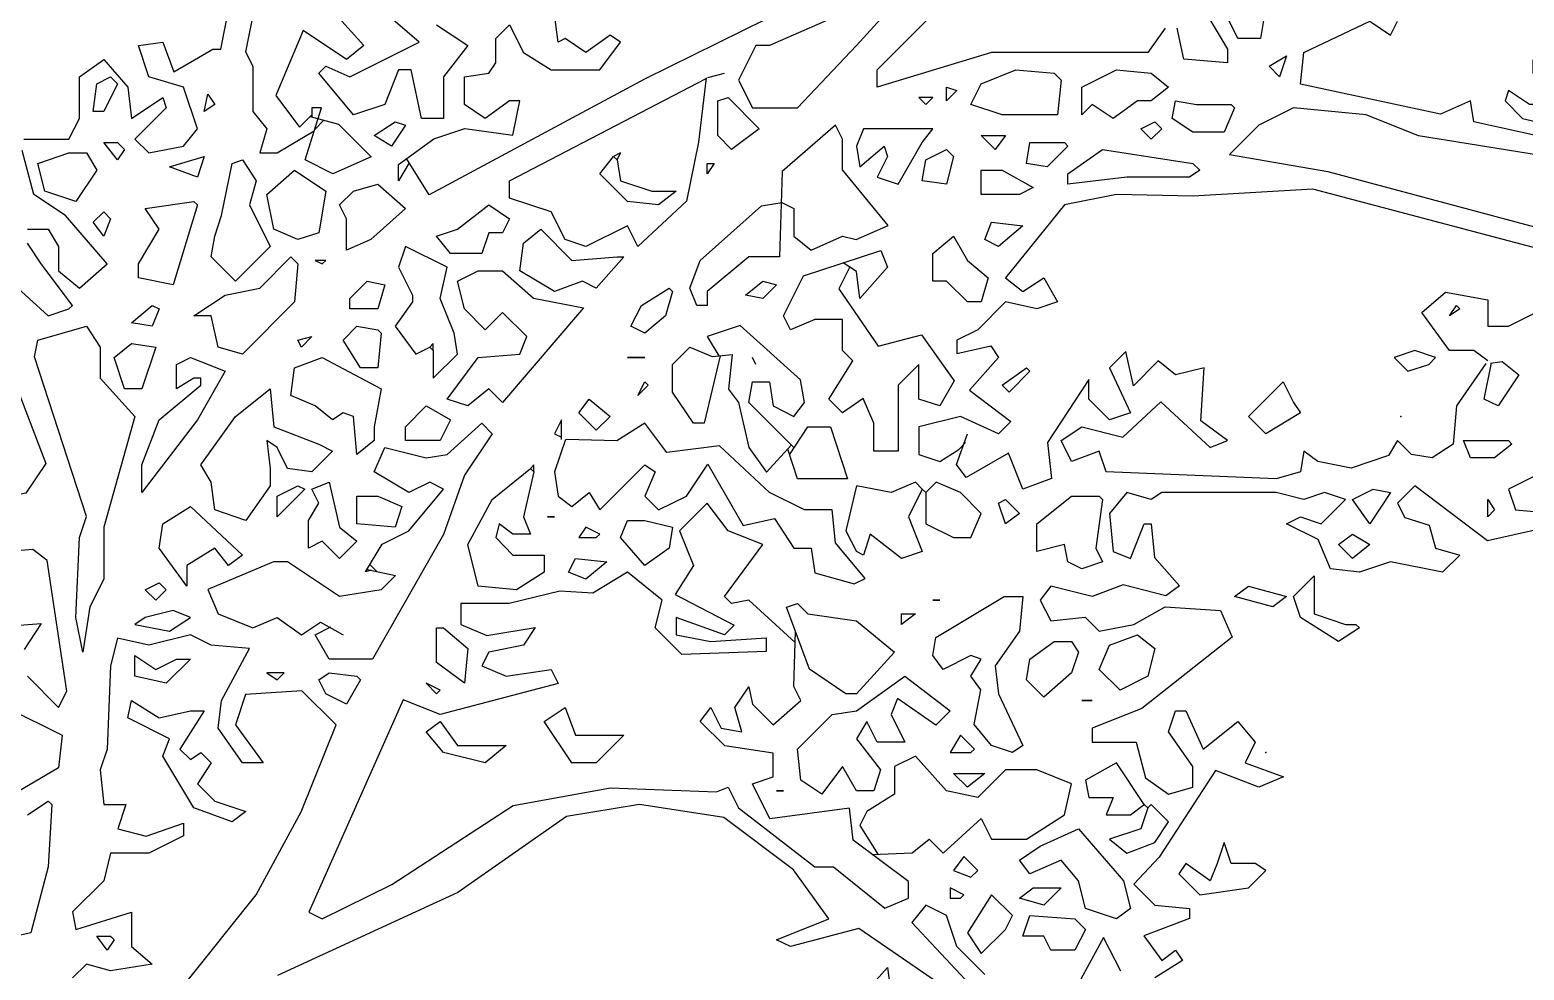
# Model space of a CAD drawing. Header units: metres. Extents: x -3.8 to 7.9, y -0.6 to 14.
# Drawn here: x 4.647 to 6.391, y 8.458 to 9.556 of the extents above; entities that cross this region are included whole.
import ezdxf

# ---------------------------------------------------------------- set-up
doc = ezdxf.new("R2010")
doc.units = ezdxf.units.M
doc.layers.add('ceco.net 88 green shadow', color=102, linetype='Continuous')
doc.layers.add('ceco.net 88 pair trees', color=7, linetype='Continuous')

msp = doc.modelspace()

# ---------------------------------------------------------------- linework, layer by layer
at = {"layer": 'ceco.net 88 green shadow', "linetype": 'Continuous'}
for p, q in [((5.6119, 9.5825), (5.5106, 9.538)), ((5.6564, 9.5866), (5.6119, 9.538)), ((5.4944, 9.538), (5.4742, 9.4975)), ((5.5106, 9.538), (5.4944, 9.538)), ((5.543, 9.4651), (5.6119, 9.538)), ((6.0938, 9.5137), (6.1141, 9.5258)), ((6.1141, 9.5258), (6.106, 9.5015)), ((5.7577, 9.4934), (5.7982, 9.5096)), ((5.7982, 9.5096), (5.8427, 9.5056)), ((5.8751, 9.4894), (5.9156, 9.5096)), ((5.9156, 9.5096), (5.9561, 9.5056)), ((6.106, 9.5015), (6.0938, 9.5137)), ((4.7209, 9.461), (4.7249, 9.4934)), ((4.7249, 9.4934), (4.7411, 9.5015)), ((4.7492, 9.4934), (4.733, 9.461)), ((4.7411, 9.5015), (4.7492, 9.4934)), ((5.4742, 9.4975), (5.4904, 9.4651)), ((5.7455, 9.4691), (5.7577, 9.4934)), ((5.8427, 9.5056), (5.8508, 9.4975)), ((5.8508, 9.4975), (5.8468, 9.457)), ((5.9561, 9.5056), (5.9764, 9.4894)), ((4.8505, 9.461), (4.8545, 9.4813)), ((4.8545, 9.4813), (4.8626, 9.4691)), ((5.4499, 9.4732), (5.462, 9.4772)), ((5.462, 9.4772), (5.4985, 9.4408)), ((5.701, 9.4772), (5.6848, 9.4772)), ((5.6848, 9.4772), (5.6929, 9.4691)), ((5.6929, 9.4691), (5.701, 9.4772)), ((5.7172, 9.4732), (5.7172, 9.4894)), ((5.7172, 9.4894), (5.7293, 9.4853)), ((5.7293, 9.4853), (5.7172, 9.4732)), ((5.8751, 9.457), (5.8751, 9.4894)), ((5.9764, 9.4894), (5.9561, 9.4732)), ((4.733, 9.461), (4.7209, 9.461)), ((4.8626, 9.4691), (4.8505, 9.461)), ((5.4499, 9.4327), (5.4499, 9.4732)), ((5.4904, 9.4651), (5.543, 9.4651)), ((5.782, 9.457), (5.7455, 9.4691)), ((5.8468, 9.457), (5.782, 9.457)), ((5.8873, 9.4691), (5.8751, 9.457)), ((5.9116, 9.4529), (5.8873, 9.4691)), ((5.9399, 9.4732), (5.9116, 9.4529)), ((5.9561, 9.4732), (5.9399, 9.4732)), ((5.9804, 9.4529), (5.9845, 9.4732)), ((5.9845, 9.4732), (6.0088, 9.4691)), ((6.0088, 9.4691), (6.0412, 9.4691)), ((6.0412, 9.4691), (6.0493, 9.4691)), ((6.0533, 9.4651), (6.0412, 9.4367)), ((6.0493, 9.4691), (6.0533, 9.4651)), ((5.0489, 9.4327), (5.0732, 9.4489)), ((5.0854, 9.4448), (5.0692, 9.4205)), ((5.0732, 9.4489), (5.0854, 9.4448)), ((5.4985, 9.4408), (5.4661, 9.4165)), ((5.62, 9.4408), (5.6119, 9.4205)), ((5.701, 9.4408), (5.62, 9.4408)), ((5.6888, 9.4246), (5.701, 9.4408)), ((5.944, 9.4408), (5.9602, 9.4489)), ((5.9561, 9.4286), (5.944, 9.4408)), ((5.9683, 9.4408), (5.9561, 9.4286)), ((5.9602, 9.4489), (5.9683, 9.4408)), ((6.0047, 9.4367), (5.9804, 9.4529)), ((4.7492, 9.4043), (4.733, 9.4246)), ((4.733, 9.4246), (4.7492, 9.4246)), ((4.7492, 9.4246), (4.7573, 9.4165)), ((5.0692, 9.4205), (5.0489, 9.4327)), ((5.4661, 9.4165), (5.4499, 9.4327)), ((5.6605, 9.376), (5.6888, 9.4246)), ((5.7739, 9.4165), (5.7577, 9.4327)), ((5.7577, 9.4327), (5.786, 9.4327)), ((5.786, 9.4327), (5.7739, 9.4165)), ((5.8103, 9.4003), (5.8144, 9.4246)), ((5.8144, 9.4246), (5.8549, 9.4246)), ((5.8549, 9.4246), (5.8589, 9.4205)), ((6.0412, 9.4367), (6.0047, 9.4367)), ((4.6561, 9.4003), (4.6925, 9.4124)), ((4.6925, 9.4124), (4.7128, 9.4124)), ((4.7128, 9.4124), (4.7249, 9.3922)), ((4.7573, 9.4165), (4.7492, 9.4043)), ((4.81, 9.3962), (4.8505, 9.4084)), ((4.8505, 9.4084), (4.8424, 9.3841)), ((4.8829, 9.4003), (4.895, 9.4043)), ((4.895, 9.4043), (4.9112, 9.38)), ((5.3122, 9.3881), (5.3284, 9.4084)), ((5.3365, 9.4124), (5.3284, 9.4084)), ((5.3324, 9.4043), (5.3284, 9.4084)), ((5.3324, 9.4043), (5.3365, 9.4124)), ((5.3324, 9.4043), (5.3365, 9.38)), ((5.6119, 9.4205), (5.6159, 9.3962)), ((5.6159, 9.3962), (5.6443, 9.4205)), ((5.6483, 9.4084), (5.6362, 9.3841)), ((5.6443, 9.4205), (5.6483, 9.4084)), ((5.6888, 9.38), (5.6929, 9.4043)), ((5.6929, 9.4043), (5.7172, 9.4165)), ((5.7172, 9.4165), (5.7253, 9.4084)), ((5.7253, 9.4084), (5.7172, 9.376)), ((5.8589, 9.4205), (5.8346, 9.3962)), ((5.8589, 9.3881), (5.8994, 9.4165)), ((5.8994, 9.4165), (6.0047, 9.4003)), ((4.6642, 9.3679), (4.6561, 9.4003)), ((4.7249, 9.3922), (4.7006, 9.3557)), ((4.8424, 9.3841), (4.81, 9.3962)), ((4.8707, 9.3395), (4.8829, 9.4003)), ((4.9234, 9.3638), (4.9558, 9.3922)), ((4.9558, 9.3922), (4.9922, 9.3679)), ((5.3446, 9.3557), (5.3122, 9.3881)), ((5.4458, 9.4003), (5.4377, 9.3881)), ((5.4377, 9.3881), (5.4377, 9.4003)), ((5.4377, 9.4003), (5.4458, 9.4003)), ((5.7577, 9.3638), (5.7577, 9.3922)), ((5.7577, 9.3922), (5.782, 9.3922)), ((5.782, 9.3922), (5.8184, 9.3719)), ((5.8346, 9.3962), (5.8103, 9.4003)), ((5.8589, 9.376), (5.8589, 9.3881)), ((6.0128, 9.3922), (6.0007, 9.3841)), ((6.0047, 9.4003), (6.0128, 9.3922)), ((4.9112, 9.38), (4.9031, 9.3517)), ((5.0246, 9.3679), (5.053, 9.376)), ((5.053, 9.376), (5.0854, 9.3476)), ((5.3365, 9.38), (5.3729, 9.3679)), ((5.6362, 9.3841), (5.6605, 9.376)), ((5.7172, 9.376), (5.6888, 9.38)), ((5.8184, 9.3719), (5.8022, 9.3638)), ((5.9278, 9.3841), (5.8589, 9.376)), ((6.0007, 9.3841), (5.9278, 9.3841)), ((4.7006, 9.3557), (4.6642, 9.3679)), ((4.7816, 9.3476), (4.8383, 9.3557)), ((4.8424, 9.3517), (4.814, 9.2585)), ((4.8383, 9.3557), (4.8424, 9.3517)), ((4.9031, 9.3517), (4.9274, 9.3031)), ((4.9315, 9.3233), (4.9234, 9.3638)), ((4.9922, 9.3679), (4.9841, 9.3193)), ((5.0084, 9.3517), (5.0246, 9.3679)), ((5.0165, 9.3355), (5.0084, 9.3517)), ((5.1461, 9.3233), (5.1826, 9.3517)), ((5.1826, 9.3517), (5.2069, 9.3355)), ((5.381, 9.3517), (5.3446, 9.3557)), ((5.3729, 9.3679), (5.4013, 9.3679)), ((5.4013, 9.3679), (5.381, 9.3517)), ((5.8022, 9.3638), (5.7577, 9.3638)), ((4.7209, 9.3314), (4.733, 9.3436)), ((4.733, 9.3436), (4.7411, 9.3355)), ((4.7411, 9.3355), (4.733, 9.3152)), ((4.7978, 9.3233), (4.7816, 9.3476)), ((4.8626, 9.3152), (4.8707, 9.3395)), ((5.0165, 9.3193), (5.0165, 9.3355)), ((5.0854, 9.3476), (5.0449, 9.3112)), ((5.2069, 9.3355), (5.1988, 9.3193)), ((4.733, 9.3152), (4.7209, 9.3314)), ((4.7735, 9.2828), (4.7978, 9.3233)), ((4.9598, 9.3112), (4.9315, 9.3233)), ((4.9841, 9.3193), (4.9598, 9.3112)), ((5.0165, 9.299), (5.0165, 9.3193)), ((5.1218, 9.3152), (5.1461, 9.3233)), ((5.1826, 9.3193), (5.1745, 9.295)), ((5.1988, 9.3193), (5.1826, 9.3193)), ((5.2231, 9.3071), (5.2433, 9.3233)), ((5.2433, 9.3233), (5.2798, 9.2869)), ((5.7617, 9.3112), (5.7698, 9.3314)), ((5.7698, 9.3314), (5.8063, 9.3274)), ((5.8063, 9.3274), (5.7779, 9.3031)), ((4.6601, 9.2828), (4.6439, 9.3071)), ((4.8586, 9.2909), (4.8626, 9.3152)), ((4.9274, 9.3031), (4.8869, 9.2626)), ((5.0449, 9.3112), (5.0165, 9.299)), ((5.0854, 9.3031), (5.0773, 9.2788)), ((5.134, 9.2788), (5.0854, 9.3031)), ((5.138, 9.295), (5.1218, 9.3152)), ((5.219, 9.2747), (5.2231, 9.3071)), ((5.701, 9.295), (5.7253, 9.3152)), ((5.7253, 9.3152), (5.7415, 9.2869)), ((5.7779, 9.3031), (5.7617, 9.3112)), ((4.6966, 9.2342), (4.6601, 9.2828)), ((4.7735, 9.2666), (4.7735, 9.2828)), ((4.8869, 9.2626), (4.8586, 9.2909)), ((4.9153, 9.2545), (4.9517, 9.2909)), ((4.9517, 9.2909), (4.9598, 9.2828)), ((4.9598, 9.2828), (4.9558, 9.2383)), ((4.9922, 9.2869), (4.9801, 9.2869)), ((4.9801, 9.2869), (4.9882, 9.2828)), ((4.9882, 9.2828), (4.9922, 9.2869)), ((5.1745, 9.295), (5.138, 9.295)), ((5.2798, 9.2869), (5.3324, 9.2909)), ((5.3405, 9.2909), (5.3081, 9.2545)), ((5.3324, 9.2909), (5.3405, 9.2909)), ((5.701, 9.2626), (5.701, 9.295)), ((5.7415, 9.2869), (5.7658, 9.2666)), ((4.814, 9.2585), (4.7735, 9.2666)), ((5.0773, 9.2788), (5.0935, 9.2464)), ((5.1259, 9.2423), (5.134, 9.2788)), ((5.2595, 9.2504), (5.219, 9.2747)), ((5.7658, 9.2666), (5.7577, 9.2383)), ((4.6237, 9.2626), (4.6682, 9.2221)), ((4.8748, 9.2464), (4.9153, 9.2545)), ((5.0206, 9.2423), (5.0408, 9.2626)), ((5.0408, 9.2626), (5.0611, 9.2585)), ((5.0611, 9.2585), (5.053, 9.2302)), ((5.2919, 9.2626), (5.2595, 9.2504)), ((5.3081, 9.2545), (5.2919, 9.2626)), ((5.3608, 9.2342), (5.3932, 9.2545)), ((5.3972, 9.2504), (5.3891, 9.2221)), ((5.3932, 9.2545), (5.3972, 9.2504)), ((5.4823, 9.2464), (5.5025, 9.2626)), ((5.5025, 9.2626), (5.5187, 9.2585)), ((5.5187, 9.2585), (5.5025, 9.2423)), ((5.7172, 9.2626), (5.701, 9.2626)), ((5.7415, 9.2383), (5.7172, 9.2626)), ((4.6682, 9.2221), (4.6925, 9.2302)), ((4.6925, 9.2302), (4.6966, 9.2342)), ((4.7654, 9.214), (4.7897, 9.2342)), ((4.7897, 9.2342), (4.7978, 9.2302)), ((4.7978, 9.2302), (4.7897, 9.2099)), ((4.8383, 9.2221), (4.8748, 9.2464)), ((4.9558, 9.2383), (4.895, 9.1775)), ((5.0206, 9.2302), (5.0206, 9.2423)), ((5.053, 9.2302), (5.0206, 9.2302)), ((5.0935, 9.2383), (5.0732, 9.2099)), ((5.0935, 9.2464), (5.0935, 9.2383)), ((5.1421, 9.2018), (5.1259, 9.2423)), ((5.3486, 9.2099), (5.3608, 9.2342)), ((5.5025, 9.2423), (5.4823, 9.2464)), ((5.7577, 9.2383), (5.7415, 9.2383)), ((6.3044, 9.2221), (6.3125, 9.2342)), ((6.3166, 9.2302), (6.3044, 9.2221)), ((6.3125, 9.2342), (6.3166, 9.2302)), ((4.7897, 9.2099), (4.7654, 9.214)), ((4.8586, 9.2221), (4.8383, 9.2221)), ((4.8667, 9.1856), (4.8586, 9.2221)), ((5.3891, 9.2221), (5.3648, 9.2018)), ((4.9598, 9.1937), (4.976, 9.1978)), ((4.976, 9.1978), (4.9639, 9.1856)), ((5.0125, 9.1937), (5.0287, 9.2099)), ((5.0287, 9.2099), (5.053, 9.2059)), ((5.053, 9.2059), (5.057, 9.2018)), ((5.057, 9.2018), (5.053, 9.1613)), ((5.0732, 9.2099), (5.0975, 9.1775)), ((5.1461, 9.1775), (5.1421, 9.2018)), ((5.3648, 9.2018), (5.3486, 9.2099)), ((4.7452, 9.1735), (4.7654, 9.1897)), ((4.7654, 9.1897), (4.7938, 9.1856)), ((4.7938, 9.1856), (4.7776, 9.137)), ((4.895, 9.1775), (4.8667, 9.1856)), ((4.9639, 9.1856), (4.9598, 9.1937)), ((5.0327, 9.1613), (5.0125, 9.1937)), ((5.0975, 9.1775), (5.1137, 9.1856)), ((5.1178, 9.1897), (5.1137, 9.1856)), ((5.1178, 9.1816), (5.1137, 9.1856)), ((5.1178, 9.1816), (5.1178, 9.1897)), ((5.1178, 9.1816), (5.1178, 9.1492)), ((5.1178, 9.1492), (5.1461, 9.1775)), ((6.2639, 9.1816), (6.2396, 9.1735)), ((6.2882, 9.1735), (6.2639, 9.1816)), ((4.7573, 9.137), (4.7452, 9.1735)), ((4.8181, 9.1654), (4.8343, 9.1735)), ((4.8181, 9.137), (4.8181, 9.1654)), ((4.8343, 9.1735), (4.8748, 9.1573)), ((4.9517, 9.1289), (4.9558, 9.1613)), ((4.9558, 9.1613), (4.9882, 9.1735)), ((4.9882, 9.1735), (5.057, 9.137)), ((5.053, 9.1613), (5.0327, 9.1613)), ((5.3648, 9.1735), (5.3446, 9.1735)), ((5.3446, 9.1735), (5.3648, 9.1735)), ((5.4944, 9.1654), (5.4904, 9.1735)), ((5.782, 9.1411), (5.8103, 9.1613)), ((5.8103, 9.1613), (5.8144, 9.1573)), ((6.2396, 9.1735), (6.2558, 9.1573)), ((6.2558, 9.1573), (6.2801, 9.1654)), ((6.2801, 9.1654), (6.2882, 9.1735)), ((4.8383, 9.1492), (4.8181, 9.137)), ((4.8464, 9.1492), (4.8383, 9.1492)), ((4.8748, 9.1573), (4.8424, 9.1006)), ((4.8464, 9.1411), (4.8464, 9.1492)), ((5.3567, 9.1289), (5.3648, 9.1451)), ((5.3648, 9.1451), (5.3689, 9.1411)), ((5.8144, 9.1573), (5.7901, 9.133)), ((6.0695, 9.1046), (6.11, 9.1451)), ((6.11, 9.1451), (6.1222, 9.1208)), ((4.7776, 9.137), (4.7573, 9.137)), ((4.7978, 9.1006), (4.8464, 9.1411)), ((4.8869, 9.1046), (4.9274, 9.137)), ((4.9274, 9.137), (4.9315, 9.0925)), ((4.9801, 9.1168), (4.9517, 9.1289)), ((5.057, 9.137), (5.0489, 9.0925)), ((5.2879, 9.1087), (5.3, 9.1249)), ((5.3, 9.1249), (5.3243, 9.1046)), ((5.3689, 9.1411), (5.3567, 9.1289)), ((5.7901, 9.133), (5.782, 9.1411)), ((5.0003, 9.1006), (4.9801, 9.1168)), ((5.0125, 9.1087), (5.0003, 9.1006)), ((5.0246, 9.1046), (5.0125, 9.1087)), ((5.0854, 9.0925), (5.1097, 9.1168)), ((5.1097, 9.1168), (5.138, 9.1006)), ((5.3081, 9.0884), (5.2879, 9.1087)), ((6.1303, 9.1087), (6.0898, 9.0844)), ((6.1222, 9.1208), (6.1303, 9.1087)), ((4.8424, 9.1006), (4.7776, 9.0155)), ((4.7776, 9.0479), (4.7978, 9.1006)), ((4.8464, 9.0479), (4.8869, 9.1046)), ((4.9315, 9.0925), (4.9841, 9.0722)), ((5.0287, 9.0601), (5.0246, 9.1046)), ((5.0489, 9.0925), (5.0489, 9.0763)), ((5.0854, 9.0763), (5.0854, 9.0925)), ((5.138, 9.1006), (5.1259, 9.0763)), ((5.3243, 9.1046), (5.3081, 9.0884)), ((6.0898, 9.0844), (6.0695, 9.1046)), ((4.9355, 9.0682), (4.9234, 9.0763)), ((4.9234, 9.0763), (4.9274, 9.0439)), ((4.9841, 9.0722), (5.0003, 9.0641)), ((5.0489, 9.0763), (5.0287, 9.0601)), ((5.1259, 9.0763), (5.0854, 9.0763)), ((6.3287, 9.056), (6.3206, 9.0763)), ((6.3206, 9.0763), (6.3733, 9.0763)), ((6.3773, 9.0722), (6.3571, 9.056)), ((6.3733, 9.0763), (6.3773, 9.0722)), ((4.9477, 9.0439), (4.9355, 9.0682)), ((5.0003, 9.0641), (4.976, 9.0398)), ((6.3571, 9.056), (6.3287, 9.056)), ((4.7776, 9.0155), (4.7776, 9.0479)), ((4.8586, 9.0277), (4.8464, 9.0479)), ((4.9274, 9.0439), (4.9274, 9.0236)), ((4.976, 9.0398), (4.9477, 9.0439)), ((5.1866, 9.0074), (5.2312, 9.0439)), ((5.2352, 9.0398), (5.2231, 8.9872)), ((5.2352, 9.0479), (5.2312, 9.0439)), ((5.2352, 9.0398), (5.2312, 9.0439)), ((5.2352, 9.0398), (5.2352, 9.0479)), ((4.8626, 8.9953), (4.8586, 9.0277)), ((4.9274, 9.0236), (4.8991, 8.9831)), ((4.9355, 9.0115), (4.9598, 9.0236)), ((4.9598, 9.0236), (4.9679, 9.0196)), ((4.976, 9.0196), (4.9963, 9.0277)), ((4.9963, 9.0277), (5.0084, 8.975)), ((5.6119, 9.0236), (5.5997, 8.971)), ((5.6524, 9.0155), (5.6119, 9.0236)), ((5.6807, 9.0277), (5.6524, 9.0155)), ((5.6888, 9.0196), (5.6807, 9.0277)), ((5.705, 9.0277), (5.6929, 9.0155)), ((5.7334, 9.0155), (5.705, 9.0277)), ((4.9679, 9.0196), (4.9355, 8.9872)), ((4.9355, 8.9872), (4.9355, 9.0115)), ((4.972, 8.9831), (4.9841, 9.0034)), ((4.9841, 9.0034), (4.976, 9.0196)), ((5.0287, 8.9791), (5.0287, 9.0115)), ((5.0287, 9.0115), (5.053, 9.0115)), ((5.053, 9.0115), (5.0813, 8.9993)), ((5.1583, 8.9548), (5.1866, 9.0074)), ((5.6888, 9.0196), (5.6726, 8.9872)), ((5.6929, 9.0155), (5.6888, 9.0196)), ((5.6929, 9.0155), (5.6929, 8.9791)), ((5.7577, 8.9912), (5.7334, 9.0155)), ((5.7779, 9.0034), (5.786, 9.0074)), ((5.786, 8.9791), (5.7779, 9.0034)), ((5.786, 9.0074), (5.8022, 8.9912)), ((5.8225, 8.9791), (5.863, 9.0115)), ((5.863, 9.0115), (5.8954, 9.0115)), ((5.8994, 9.0074), (5.8913, 8.9507)), ((5.8954, 9.0115), (5.8994, 9.0074)), ((6.191, 9.0074), (6.2153, 9.0196)), ((6.2113, 8.9791), (6.191, 9.0074)), ((6.2356, 9.0155), (6.2113, 8.9791)), ((6.2153, 9.0196), (6.2356, 9.0155)), ((6.349, 8.9872), (6.349, 9.0074)), ((6.349, 9.0074), (6.3571, 8.9953)), ((4.8019, 8.9791), (4.8343, 8.9993)), ((4.8343, 8.9993), (4.895, 8.9426)), ((4.8991, 8.9831), (4.8626, 8.9953)), ((5.0813, 8.9993), (5.0732, 8.975)), ((5.2231, 8.9872), (5.2312, 8.9669)), ((5.2595, 8.9872), (5.2514, 8.9872)), ((5.2514, 8.9872), (5.2595, 8.9872)), ((5.6726, 8.9872), (5.6888, 8.9467)), ((5.7455, 8.9629), (5.7577, 8.9912)), ((5.8022, 8.9912), (5.786, 8.9791)), ((6.3571, 8.9953), (6.349, 8.9872)), ((4.7978, 8.9507), (4.8019, 8.9791)), ((4.972, 8.9507), (4.972, 8.9831)), ((5.0084, 8.975), (5.0287, 8.9588)), ((5.0732, 8.975), (5.0287, 8.9791)), ((5.1947, 8.9791), (5.1907, 8.9629)), ((5.2109, 8.9669), (5.1947, 8.9791)), ((5.296, 8.975), (5.2879, 8.9629)), ((5.3122, 8.9669), (5.296, 8.975)), ((5.3365, 8.9629), (5.3446, 8.9831)), ((5.3446, 8.9831), (5.3648, 8.9831)), ((5.3648, 8.9831), (5.3972, 8.975)), ((5.3972, 8.975), (5.3932, 8.9507)), ((5.5997, 8.971), (5.6119, 8.9467)), ((5.6929, 8.9791), (5.7253, 8.9629)), ((5.8225, 8.9467), (5.8225, 8.9791)), ((4.8302, 8.9062), (4.7978, 8.9507)), ((4.8626, 8.9507), (4.8302, 8.9305)), ((4.8788, 8.9305), (4.8626, 8.9507)), ((4.9882, 8.9588), (4.972, 8.9507)), ((5.0084, 8.9386), (4.9882, 8.9588)), ((5.0287, 8.9588), (5.0084, 8.9386)), ((5.1704, 8.9062), (5.1583, 8.9548)), ((5.1907, 8.9629), (5.2109, 8.9426)), ((5.2312, 8.9669), (5.2109, 8.9669)), ((5.2879, 8.9629), (5.3081, 8.9629)), ((5.3081, 8.9629), (5.3122, 8.9669)), ((5.3648, 8.9305), (5.3365, 8.9629)), ((5.3932, 8.9507), (5.3648, 8.9305)), ((5.6281, 8.9669), (5.62, 8.9426)), ((5.6645, 8.9386), (5.6281, 8.9669)), ((5.7253, 8.9629), (5.7455, 8.9629)), ((5.8549, 8.9548), (5.8225, 8.9467)), ((5.8589, 8.9345), (5.8549, 8.9548)), ((5.8913, 8.9507), (5.8994, 8.9345)), ((6.1748, 8.9548), (6.191, 8.9669)), ((6.191, 8.9386), (6.1748, 8.9548)), ((6.191, 8.9669), (6.2113, 8.9548)), ((6.2113, 8.9548), (6.191, 8.9386)), ((4.895, 8.9426), (4.8788, 8.9305)), ((5.2109, 8.9426), (5.2474, 8.9426)), ((5.2474, 8.9426), (5.2474, 8.9224)), ((5.2757, 8.9224), (5.2838, 8.9386)), ((5.2838, 8.9386), (5.3203, 8.9345)), ((5.3203, 8.9345), (5.296, 8.9143)), ((5.62, 8.9426), (5.6119, 8.9467)), ((5.6888, 8.9467), (5.6645, 8.9386)), ((5.8751, 8.9264), (5.8589, 8.9345)), ((5.8994, 8.9345), (5.8751, 8.9264)), ((4.8302, 8.9305), (4.8302, 8.9062)), ((5.2474, 8.9224), (5.215, 8.9021)), ((5.296, 8.9143), (5.2757, 8.9224)), ((6.1222, 8.894), (6.1465, 8.9183)), ((6.1465, 8.9183), (6.1465, 8.9021)), ((4.7816, 8.9021), (4.7978, 8.9102)), ((4.7938, 8.89), (4.7816, 8.9021)), ((4.8059, 8.9021), (4.7938, 8.89)), ((4.7978, 8.9102), (4.8059, 8.9021)), ((5.215, 8.9021), (5.1704, 8.9062)), ((6.0533, 8.894), (6.0695, 8.9062)), ((6.0695, 8.9062), (6.1141, 8.894)), ((6.1465, 8.9021), (6.1465, 8.8738)), ((5.7091, 8.89), (5.701, 8.89)), ((5.701, 8.89), (5.7091, 8.89)), ((6.0979, 8.8819), (6.0533, 8.894)), ((6.1141, 8.894), (6.0979, 8.8819)), ((6.1303, 8.8697), (6.1222, 8.894)), ((4.7816, 8.8697), (4.7695, 8.8616)), ((4.814, 8.8778), (4.7816, 8.8697)), ((4.81, 8.8535), (4.8343, 8.8697)), ((4.8343, 8.8697), (4.814, 8.8778)), ((5.6807, 8.8738), (5.6645, 8.8616)), ((5.6645, 8.8616), (5.6645, 8.8738)), ((5.6645, 8.8738), (5.6807, 8.8738)), ((6.1748, 8.8414), (6.1303, 8.8697)), ((6.1465, 8.8738), (6.1829, 8.8616)), ((4.7695, 8.8616), (4.81, 8.8535)), ((5.1218, 8.8171), (5.1218, 8.8576)), ((5.1218, 8.8576), (5.1299, 8.8576)), ((5.1299, 8.8576), (5.1583, 8.8333)), ((5.9075, 8.8373), (5.9399, 8.8495)), ((5.9399, 8.8495), (5.9602, 8.8333)), ((6.1991, 8.8576), (6.1748, 8.8414)), ((6.1829, 8.8616), (6.1951, 8.8616)), ((6.1951, 8.8616), (6.1991, 8.8576)), ((5.1583, 8.8333), (5.1542, 8.7928)), ((5.8144, 8.8211), (5.8427, 8.8414)), ((5.8427, 8.8414), (5.863, 8.8414)), ((5.863, 8.8414), (5.8711, 8.8292)), ((5.8711, 8.8292), (5.863, 8.8049)), ((5.8954, 8.809), (5.9075, 8.8373)), ((5.9602, 8.8333), (5.9521, 8.8009)), ((4.7695, 8.8009), (4.7695, 8.8252)), ((4.7695, 8.8252), (4.7938, 8.809)), ((4.7938, 8.809), (4.8181, 8.8211)), ((4.8343, 8.8211), (4.8059, 8.7928)), ((4.8181, 8.8211), (4.8343, 8.8211)), ((5.1542, 8.7928), (5.1218, 8.8171)), ((5.8103, 8.7968), (5.8144, 8.8211)), ((4.8059, 8.7928), (4.7695, 8.8009)), ((4.9436, 8.8049), (4.9234, 8.8049)), ((4.9234, 8.8049), (4.9355, 8.7968)), ((4.9355, 8.7968), (4.9436, 8.8049)), ((4.9841, 8.7968), (4.9963, 8.8049)), ((4.9922, 8.7806), (4.9841, 8.7968)), ((4.9963, 8.8049), (5.0287, 8.8009)), ((5.0327, 8.7968), (5.0165, 8.7685)), ((5.0287, 8.8009), (5.0327, 8.7968)), ((5.8306, 8.7766), (5.8103, 8.7968)), ((5.863, 8.8049), (5.8306, 8.7766)), ((5.9197, 8.7847), (5.8954, 8.809)), ((5.9521, 8.8009), (5.9197, 8.7847)), ((5.0165, 8.7685), (4.9922, 8.7806)), ((5.1259, 8.7847), (5.1097, 8.7928)), ((5.1097, 8.7928), (5.1218, 8.7806)), ((5.1218, 8.7806), (5.1259, 8.7847)), ((4.7614, 8.7523), (4.7654, 8.7725)), ((4.7654, 8.7725), (4.7978, 8.7523)), ((4.7978, 8.7523), (4.8343, 8.7604)), ((4.8505, 8.7604), (4.8221, 8.7158)), ((4.8343, 8.7604), (4.8505, 8.7604)), ((5.2474, 8.7482), (5.2717, 8.7644)), ((5.2717, 8.7644), (5.2838, 8.732)), ((5.8873, 8.7725), (5.8751, 8.7725)), ((5.8751, 8.7725), (5.8873, 8.7725)), ((4.81, 8.728), (4.7614, 8.7523)), ((5.1097, 8.7361), (5.1259, 8.7482)), ((5.1259, 8.7482), (5.1461, 8.7199)), ((5.2798, 8.6996), (5.2474, 8.7482)), ((4.8019, 8.7077), (4.81, 8.728)), ((5.1299, 8.7118), (5.1097, 8.7361)), ((5.2838, 8.732), (5.3405, 8.732)), ((5.3405, 8.732), (5.3081, 8.6996)), ((5.7334, 8.732), (5.7212, 8.7118)), ((5.7496, 8.7158), (5.7334, 8.732)), ((4.8383, 8.647), (4.8019, 8.7077)), ((4.8221, 8.7158), (4.8343, 8.7037)), ((4.8343, 8.7037), (4.8464, 8.7118)), ((4.8464, 8.7118), (4.8586, 8.6996)), ((5.1785, 8.6996), (5.1299, 8.7118)), ((5.1461, 8.7199), (5.2028, 8.7199)), ((5.2028, 8.7199), (5.1785, 8.6996)), ((5.7212, 8.7118), (5.7455, 8.7118)), ((5.7455, 8.7118), (5.7496, 8.7158)), ((4.8586, 8.6996), (4.8424, 8.6753)), ((5.3081, 8.6996), (5.2798, 8.6996)), ((5.9156, 8.6996), (5.8792, 8.6794)), ((5.948, 8.651), (5.9156, 8.6996)), ((4.8424, 8.6753), (4.8626, 8.6551)), ((5.7415, 8.6713), (5.7253, 8.6875)), ((5.7253, 8.6875), (5.7617, 8.6875)), ((5.7617, 8.6875), (5.7415, 8.6713)), ((5.8792, 8.6794), (5.8832, 8.6591)), ((4.6439, 8.6389), (4.6682, 8.6551)), ((4.6682, 8.6551), (4.6723, 8.651)), ((4.8626, 8.6551), (4.8991, 8.6429)), ((5.5268, 8.6672), (5.5187, 8.6672)), ((5.5187, 8.6672), (5.5268, 8.6672)), ((5.8832, 8.6591), (5.9116, 8.6591)), ((5.9116, 8.6591), (5.9035, 8.6389)), ((4.6723, 8.651), (4.6682, 8.5781)), ((4.8829, 8.6308), (4.8383, 8.647)), ((4.8991, 8.6429), (4.8829, 8.6308)), ((5.9035, 8.6389), (5.9318, 8.6389)), ((5.9318, 8.6389), (5.948, 8.651)), ((5.9521, 8.647), (5.944, 8.6227)), ((5.9521, 8.647), (5.948, 8.651)), ((5.9561, 8.651), (5.9521, 8.647)), ((5.9764, 8.6308), (5.9561, 8.651)), ((5.8265, 8.6024), (5.8711, 8.6227)), ((5.8711, 8.6227), (5.9237, 8.5619)), ((5.944, 8.6227), (5.9075, 8.6105)), ((5.9602, 8.6065), (5.9764, 8.6308)), ((5.8022, 8.5862), (5.8265, 8.6024)), ((5.9075, 8.6105), (5.9278, 8.5943)), ((5.9278, 8.5943), (5.9602, 8.6065)), ((6.0412, 8.6065), (6.0331, 8.5822)), ((6.0493, 8.5822), (6.0412, 8.6065)), ((5.7374, 8.5903), (5.7253, 8.5741)), ((5.7536, 8.5741), (5.7374, 8.5903)), ((5.8144, 8.57), (5.8022, 8.5862)), ((5.8508, 8.5862), (5.8144, 8.57)), ((5.8711, 8.5619), (5.8508, 8.5862)), ((4.6682, 8.5781), (4.648, 8.5012)), ((5.7253, 8.5741), (5.7455, 8.566)), ((5.7455, 8.566), (5.7536, 8.5741)), ((5.9966, 8.5822), (5.9885, 8.57)), ((5.9885, 8.57), (6.0128, 8.5457)), ((6.025, 8.5619), (5.9966, 8.5822)), ((6.0331, 8.5822), (6.025, 8.5619)), ((6.0776, 8.5822), (6.0493, 8.5822)), ((6.0695, 8.5538), (6.0898, 8.5741)), ((6.0898, 8.5741), (6.0776, 8.5822)), ((5.7374, 8.5457), (5.7212, 8.5538)), ((5.7212, 8.5538), (5.7212, 8.5417)), ((5.8022, 8.5417), (5.8184, 8.5538)), ((5.8184, 8.5538), (5.8508, 8.5538)), ((5.8508, 8.5538), (5.8306, 8.5336)), ((5.8792, 8.5295), (5.8711, 8.5619)), ((5.9237, 8.5619), (5.9318, 8.5295)), ((6.0128, 8.5457), (6.0695, 8.5538)), ((5.7212, 8.5417), (5.7334, 8.5417)), ((5.7334, 8.5417), (5.7374, 8.5457)), ((5.7698, 8.5457), (5.7415, 8.5012)), ((5.7941, 8.5214), (5.7698, 8.5457)), ((5.8306, 8.5336), (5.8022, 8.5417)), ((5.786, 8.5052), (5.7941, 8.5214)), ((5.8063, 8.4971), (5.8144, 8.5214)), ((5.8144, 8.5214), (5.867, 8.5174)), ((5.867, 8.5174), (5.8792, 8.5052)), ((5.9156, 8.5174), (5.8792, 8.5295)), ((5.9318, 8.5295), (5.9156, 8.5174)), ((4.648, 8.5012), (4.6115, 8.4931)), ((4.7371, 8.4809), (4.7249, 8.4971)), ((4.7249, 8.4971), (4.7411, 8.4971)), ((4.7411, 8.4971), (4.7452, 8.4931)), ((5.7415, 8.5012), (5.7577, 8.4769)), ((5.7577, 8.4769), (5.786, 8.5052)), ((5.8306, 8.4971), (5.8063, 8.4971)), ((5.8387, 8.4809), (5.8306, 8.4971)), ((5.8792, 8.5052), (5.867, 8.4809)), ((4.7452, 8.4931), (4.7371, 8.4809)), ((5.867, 8.4809), (5.8387, 8.4809))]:
    msp.add_line(p, q, dxfattribs=at)
for p in [(6.2477, 9.1046), (6.0898, 8.7118)]:
    msp.add_point(p, dxfattribs=at)
at = {"layer": 'ceco.net 88 pair trees', "linetype": 'Continuous'}
for p, q in [((5.4385, 9.5007), (5.458, 9.5056)), ((4.99, 9.4507), (4.9795, 9.44)), ((5.7313, 9.0661), (5.7394, 9.0742)), ((5.0519, 8.9234), (5.0438, 8.9315))]:
    msp.add_line(p, q, dxfattribs=at)
for points in [[(5.506, 10.1386), (5.4541, 10.1331), (5.4108, 10.1722), (5.4195, 10.1317), (5.377, 10.0969), (5.377, 10.0888), (5.3365, 10.0685), (5.3405, 10.0483), (5.3729, 10.028), (5.296, 9.9511), (5.3, 9.9347), (5.2314, 9.8782), (5.1704, 9.8863), (5.1018, 9.7812), (4.9349, 9.6433), (4.9213, 9.6433), (4.8987, 9.5307), (4.9072, 9.5137), (4.9072, 9.461), (4.9234, 9.4408), (4.9153, 9.4124), (4.9355, 9.4124), (4.9788, 9.4383)], [(4.8697, 9.5339), (4.9057, 9.7164)], [(5.9723, 9.5582), (5.9521, 9.5299), (5.7698, 9.5299), (5.6362, 9.4894), (5.6362, 9.5096), (5.767, 9.6404)], [(5.1218, 9.5623), (5.1583, 9.538), (5.1299, 9.5015), (5.1299, 9.4529), (5.104, 9.4529), (5.0922, 9.5096), (5.0773, 9.5096), (5.0611, 9.4691), (5.0246, 9.457), (4.9841, 9.5056), (4.9922, 9.5137), (5.0206, 9.5015), (5.1014, 9.542), (5.008, 9.6226)], [(5.5918, 9.6111), (5.3644, 9.4985), (5.1131, 9.3636), (5.0866, 9.4059)], [(5.0003, 9.5785), (5.0368, 9.538), (5.0165, 9.5218), (4.9659, 9.5556), (4.9341, 9.4794), (4.9618, 9.4426), (4.976, 9.457)], [(6.092, 9.5955), (6.0837, 9.5461), (6.0574, 9.5461), (6.0412, 9.5785)], [(5.0898, 9.4011), (5.0773, 9.38), (5.0773, 9.3991), (5.1184, 9.4288), (5.1546, 9.441), (5.2109, 9.4331), (5.219, 9.4732), (5.2069, 9.4732), (5.1785, 9.4529), (5.1542, 9.4691), (5.1542, 9.5015), (5.1826, 9.5056), (5.1907, 9.5177), (5.1907, 9.5461), (5.2069, 9.5623), (5.2231, 9.5299), (5.2555, 9.5096), (5.3122, 9.5096), (5.3365, 9.542), (5.3243, 9.5501), (5.296, 9.5299), (5.2717, 9.5461), (5.2636, 9.542), (5.2595, 9.5744)], [(6.0209, 9.5744), (6.0452, 9.5339), (6.0452, 9.5177), (5.9942, 9.522), (5.9865, 9.5582)], [(6.4895, 9.5349), (6.4016, 9.521), (6.4016, 9.5056), (6.434, 9.4894), (6.434, 9.4691), (6.3976, 9.4691), (6.3733, 9.4853), (6.3692, 9.4732), (6.3895, 9.4529), (6.4421, 9.4408), (6.4421, 9.4246), (6.3328, 9.4489), (6.3287, 9.4732), (6.2939, 9.4576), (6.1303, 9.493), (6.1343, 9.5299), (6.2113, 9.5663), (6.2356, 9.5501), (6.2437, 9.5663)], [(4.6399, 9.4286), (4.6925, 9.4286), (4.7047, 9.4529), (4.7047, 9.5015), (4.733, 9.5218), (4.7614, 9.4894), (4.7654, 9.4529), (4.8019, 9.4772), (4.8059, 9.4651), (4.7695, 9.4286), (4.7857, 9.4124), (4.8262, 9.4205), (4.8424, 9.4408), (4.8262, 9.4894), (4.7857, 9.5015), (4.7735, 9.538), (4.8019, 9.542), (4.815, 9.5072), (4.8604, 9.5339), (4.8697, 9.5339)], [(5.4365, 9.5003), (5.4276, 9.425), (5.4136, 9.3561), (5.3567, 9.3031), (5.3446, 9.3274), (5.296, 9.3031), (5.2717, 9.3112), (5.2555, 9.3436), (5.2069, 9.3598), (5.2069, 9.38), (5.4365, 9.4995)], [(4.974, 9.4549), (5.0072, 9.446), (5.0453, 9.408), (5.0007, 9.3879), (4.9681, 9.4043), (4.9874, 9.4651), (4.976, 9.4651), (4.976, 9.4545)], [(6.4421, 9.4043), (6.268, 9.4325), (6.2072, 9.457), (6.1222, 9.4651), (6.0817, 9.4448), (6.0476, 9.4108), (6.1625, 9.3907), (6.4532, 9.3128)], [(5.524, 9.3551), (5.539, 9.3476), (5.539, 9.3152), (5.5592, 9.299), (5.5957, 9.3152), (5.6115, 9.3114), (5.6491, 9.3278), (5.5957, 9.3926), (5.5957, 9.4286), (5.5876, 9.4448), (5.5252, 9.3907), (5.522, 9.2909), (5.4863, 9.2909), (5.4377, 9.2504), (5.4377, 9.2342), (5.4256, 9.2342), (5.4175, 9.2545), (5.4296, 9.2869), (5.5011, 9.3505), (5.5248, 9.3547)], [(4.6439, 9.3233), (4.6682, 9.3233), (4.6804, 9.3031), (4.6804, 9.2747), (4.7047, 9.2545), (4.7371, 9.2828), (4.6885, 9.3395), (4.6516, 9.364), (4.6378, 9.4153)], [(6.4968, 9.2771), (6.1448, 9.3703), (6.0049, 9.3618), (5.9156, 9.3638), (5.8549, 9.3517), (5.786, 9.2666), (5.8063, 9.2504), (5.8306, 9.2666), (5.8468, 9.2383), (5.8225, 9.2302), (5.786, 9.2383), (5.7536, 9.2059), (5.7293, 9.1937), (5.7293, 9.1781), (5.7688, 9.187), (5.7779, 9.1735), (5.7441, 9.1354), (5.7921, 9.0985), (5.7779, 9.0844), (5.7334, 9.1046), (5.6848, 9.0925), (5.6848, 9.0601), (5.7091, 9.052), (5.7313, 9.0661)], [(5.6042, 9.2792), (5.5912, 9.2537), (5.6372, 9.1866), (5.6878, 9.1998), (5.7259, 9.1461), (5.7091, 9.1168), (5.6848, 9.1249), (5.6848, 9.1654), (5.6605, 9.1411), (5.6605, 9.0641), (5.6321, 9.0641), (5.6321, 9.0965), (5.6196, 9.1255), (5.5955, 9.1089), (5.5795, 9.1249), (5.6078, 9.1694), (5.5957, 9.1816), (5.5957, 9.218), (5.5633, 9.218), (5.5349, 9.2059), (5.5268, 9.2221), (5.5503, 9.269), (5.6404, 9.2986), (5.6483, 9.2788), (5.6159, 9.2423), (5.6119, 9.2741), (5.5963, 9.2842)], [(5.2348, 9.2427), (5.2931, 9.2316), (5.1986, 9.121), (5.1826, 9.137), (5.1583, 9.1168), (5.134, 9.1249), (5.1704, 9.1735), (5.219, 9.1775), (5.2271, 9.1978), (5.1988, 9.2261), (5.1785, 9.2059), (5.1542, 9.2302), (5.1461, 9.2626), (5.1704, 9.2747), (5.1988, 9.2747), (5.2348, 9.2427)], [(6.349, 9.1694), (6.3328, 9.1816), (6.3044, 9.1816), (6.272, 9.2261), (6.2996, 9.2498), (6.349, 9.2407), (6.349, 9.2099), (6.3733, 9.2099), (6.4462, 9.2464)], [(4.713, 8.9878), (4.6522, 9.1741), (4.6561, 9.1937), (4.7128, 9.2099), (4.729, 9.1856), (4.729, 9.1492), (4.7695, 9.1046), (4.733, 8.975), (4.733, 8.9143), (4.7168, 8.8819), (4.7087, 8.8292), (4.7006, 8.8697), (4.7047, 8.9629), (4.713, 8.9878)], [(5.5394, 9.068), (5.4863, 9.1208), (5.4904, 9.1451), (5.5106, 9.1451), (5.5147, 9.1168), (5.539, 9.1046), (5.5511, 9.1208), (5.5467, 9.1473), (5.4762, 9.2107), (5.4377, 9.1978), (5.4511, 9.1753)], [(5.4529, 9.1755), (5.4343, 9.0965), (5.4215, 9.0965), (5.3972, 9.133), (5.3972, 9.1654), (5.4175, 9.1856), (5.4436, 9.1745), (5.4669, 9.1769), (5.4624, 9.1366), (5.4742, 9.1208), (5.4863, 9.0682), (5.5068, 9.0394), (5.5361, 9.0712)], [(6.3469, 9.1664), (6.3125, 9.1168), (6.3085, 9.0722), (6.2842, 9.056), (6.2599, 9.0601), (6.2437, 9.0763), (6.2333, 9.0591), (6.1894, 9.0443), (6.1505, 9.052), (6.1343, 9.0641), (6.1303, 9.0398), (6.1019, 9.0317), (5.9035, 9.0398), (5.8954, 9.0641), (5.863, 9.052), (5.8508, 9.0763), (5.8751, 9.0925), (5.9231, 9.0805), (5.9675, 9.1216), (6.025, 9.0682), (6.0452, 9.0763), (6.014, 9.0996), (6.0179, 9.1615), (5.9845, 9.1532), (5.9642, 9.1694), (5.9355, 9.1405), (5.9265, 9.1804), (5.9075, 9.1613), (5.9318, 9.1087), (5.9075, 9.1006), (5.8832, 9.1249), (5.8832, 9.1477), (5.835, 9.074), (5.8397, 9.0321), (5.8063, 9.0196), (5.7895, 9.0617), (5.7402, 9.0333), (5.7289, 9.0483), (5.7415, 9.0844)], [(6.3522, 9.167), (6.366, 9.1688), (6.3854, 9.1532), (6.3611, 9.1168), (6.3449, 9.1249), (6.3534, 9.1672)], [(4.5487, 9.1587), (4.5872, 9.133), (4.6289, 9.1455), (4.6654, 9.0495), (4.6421, 9.0149), (4.5783, 9.0009), (4.567, 9.0236), (4.6196, 9.0763), (4.6125, 9.087), (4.556, 9.0546), (4.5386, 9.0763), (4.571, 9.1127), (4.5629, 9.1208), (4.5386, 9.1046), (4.5305, 9.1168), (4.5508, 9.1573)], [(5.0453, 8.9248), (5.0388, 8.923), (5.0582, 8.9554), (5.0894, 8.971), (5.1299, 9.0196), (5.1137, 9.0277), (5.0894, 9.0155), (5.0489, 9.0398), (5.0611, 9.0682), (5.1097, 9.056), (5.134, 9.0601), (5.1745, 9.0965), (5.1866, 9.0844), (5.1542, 9.0358), (5.1297, 8.9665), (5.0469, 8.8211), (4.9963, 8.8211), (4.9801, 8.8495), (4.9983, 8.8586)], [(5.2676, 9.0777), (5.2676, 9.1006), (5.2595, 9.0844), (5.2676, 9.0803)], [(5.2721, 9.0777), (5.2595, 9.0398), (5.2636, 9.0115), (5.2798, 8.9993), (5.3, 9.0155), (5.3122, 8.9953), (5.3648, 9.0479), (5.377, 9.0398), (5.3648, 9.0115), (5.381, 8.9953), (5.4134, 9.0115), (5.4383, 9.0489), (5.4798, 8.9772), (5.5161, 8.9851), (5.539, 8.9507), (5.5592, 8.9507), (5.5635, 8.9218), (5.6092, 8.909), (5.6222, 8.9153), (5.5874, 8.957), (5.5835, 8.9953), (5.5511, 8.9953), (5.5106, 9.0155), (5.4519, 9.0702), (5.3905, 9.0623), (5.3648, 9.0965), (5.332, 9.0761), (5.2729, 9.0777)], [(5.5339, 9.0597), (5.555, 9.0925), (5.5817, 9.0925), (5.6013, 9.0317), (5.5432, 9.0317), (5.5317, 9.0663)], [(6.4138, 9.0398), (6.3733, 9.0196), (6.3814, 8.9953), (6.43, 8.9912)], [(6.43, 8.9776), (6.3486, 8.9592), (6.2639, 9.0236), (6.2437, 9.0034), (6.2522, 8.9866), (6.2805, 8.9774), (6.2882, 8.9507), (6.3166, 8.9426), (6.2963, 8.9224), (6.2356, 8.9345), (6.1991, 8.9224), (6.1653, 8.9266), (6.1509, 8.9606), (6.1141, 8.9791), (6.1303, 8.9872), (6.1546, 8.9791), (6.1829, 9.0074), (6.1586, 9.0155), (6.1343, 9.0074), (6.1019, 9.0155), (5.9683, 9.0155), (5.9561, 9.0074), (5.9278, 9.0155), (5.9075, 8.9912), (5.9116, 8.9467), (5.9318, 8.9386), (5.948, 8.9791), (5.9561, 8.9791), (5.96, 8.9398), (5.9891, 8.9066), (5.9733, 8.8948), (5.9235, 8.9076), (5.8873, 8.894), (5.8387, 8.9062), (5.8265, 8.89), (5.8387, 8.8659), (5.8788, 8.8701), (5.8954, 8.8535), (5.9359, 8.8616), (5.9723, 8.8819), (6.0371, 8.8778), (6.0505, 8.8466), (5.945, 8.7632), (5.8873, 8.7401), (5.8873, 8.7239), (5.9387, 8.7239), (5.9496, 8.6822), (5.9764, 8.6632), (6.0047, 8.6713), (6.0047, 8.6956), (5.9764, 8.7361), (5.9845, 8.7604), (5.9966, 8.7604), (6.0169, 8.7158), (6.0574, 8.7482), (6.0776, 8.7239), (6.0657, 8.6998), (6.1104, 8.6836), (6.0817, 8.6713), (6.031, 8.6907), (5.9654, 8.5895), (5.9359, 8.5579), (5.9602, 8.5336), (6.0007, 8.5295), (6.0007, 8.518), (5.9476, 8.4975), (5.9683, 8.4688), (5.9845, 8.4809), (5.9926, 8.4688), (5.9602, 8.4485)], [(5.5402, 8.8402), (5.4863, 8.89), (5.4661, 8.8859), (5.458, 8.894), (5.5025, 8.9548), (5.462, 8.971), (5.4377, 9.0034), (5.4053, 8.971), (5.4215, 8.9305), (5.4002, 8.8964), (5.4693, 8.8608), (5.458, 8.8495), (5.4013, 8.8697), (5.4013, 8.8495), (5.4418, 8.8416), (5.5066, 8.846), (5.5066, 8.83), (5.4081, 8.8264), (5.377, 8.8576), (5.3851, 8.89), (5.3446, 8.9224), (5.3041, 8.8981), (5.2656, 8.9003), (5.2065, 8.8859), (5.1502, 8.8859), (5.1502, 8.8616), (5.1805, 8.8487), (5.2368, 8.858), (5.2231, 8.8373), (5.1826, 8.8292), (5.1745, 8.813), (5.2028, 8.8009), (5.2555, 8.809), (5.2638, 8.7924), (5.1257, 8.7563), (5.0827, 8.7735), (4.9726, 8.5251), (4.9882, 8.5174), (5.0696, 8.5575), (5.2111, 8.65), (5.3249, 8.6705), (5.4486, 8.666), (5.462, 8.6713), (5.4742, 8.647), (5.5633, 8.5781), (5.5851, 8.5781), (5.6451, 8.5299), (5.6726, 8.5417), (5.6726, 8.5611), (5.608, 8.6093), (5.6038, 8.6468), (5.5108, 8.6344), (5.4904, 8.6753), (5.5147, 8.6834), (5.5147, 8.711), (5.4582, 8.7197), (5.4296, 8.7482), (5.4418, 8.7644), (5.4539, 8.7401), (5.4782, 8.7361), (5.4701, 8.7644), (5.4863, 8.7887), (5.4904, 8.7685), (5.5147, 8.7442), (5.5471, 8.7725), (5.5388, 8.7891), (5.5408, 8.8533)], [(4.6439, 8.8009), (4.6804, 8.7644), (4.6901, 8.7837), (4.667, 8.9363), (4.6504, 8.9489), (4.551, 8.9406)], [(5.0406, 8.9258), (5.0736, 8.9187), (5.057, 8.9021), (5.0084, 8.894), (4.9477, 8.9345), (4.9313, 8.9345), (4.8545, 8.9023), (4.8667, 8.8738), (4.9072, 8.8576), (4.9355, 8.8697), (4.9639, 8.8495), (4.9861, 8.8642), (5.0125, 8.8495)], [(5.5572, 8.8092), (5.5303, 8.8817), (5.543, 8.8859), (5.5552, 8.8738), (5.6119, 8.8657), (5.6564, 8.8292), (5.6119, 8.7806), (5.5995, 8.7806), (5.5572, 8.8092)], [(5.7492, 8.7446), (5.7573, 8.7851), (5.7455, 8.8009), (5.7577, 8.8211), (5.7455, 8.8252), (5.7131, 8.809), (5.701, 8.8252), (5.7046, 8.8464), (5.7844, 8.894), (5.8063, 8.894), (5.8022, 8.8535), (5.7739, 8.813), (5.7779, 8.7806), (5.8063, 8.7199), (5.7941, 8.7118), (5.7698, 8.7199), (5.7492, 8.7446)], [(4.5988, 8.8578), (4.6599, 8.8626), (4.6401, 8.8323)], [(4.8304, 8.4447), (4.9112, 8.5457), (4.9637, 8.6425), (5.0044, 8.7442), (4.9643, 8.7841), (4.8987, 8.7796), (4.8869, 8.7442), (4.9193, 8.6996), (4.895, 8.6996), (4.8667, 8.7401), (4.8707, 8.7725), (4.9031, 8.8333), (4.8586, 8.8373), (4.8343, 8.8495), (4.7857, 8.8373), (4.7492, 8.8454), (4.7411, 8.813), (4.7371, 8.7158), (4.729, 8.6915), (4.733, 8.651), (4.7589, 8.651), (4.7496, 8.6225), (4.7828, 8.6142), (4.8262, 8.6293), (4.8262, 8.6146), (4.7857, 8.5943), (4.7411, 8.5943), (4.733, 8.5619), (4.6966, 8.5255), (4.7006, 8.505), (4.7654, 8.5251), (4.7654, 8.485), (4.7897, 8.4647), (4.7411, 8.4566), (4.7128, 8.4647), (4.6966, 8.4485)], [(5.7046, 8.7436), (5.6599, 8.7749), (5.6524, 8.7563), (5.6686, 8.7239), (5.6362, 8.7239), (5.624, 8.7482), (5.6119, 8.728), (5.6402, 8.6915), (5.6321, 8.6672), (5.6119, 8.6672), (5.5957, 8.6956), (5.5714, 8.6632), (5.5471, 8.6794), (5.543, 8.7158), (5.5835, 8.7563), (5.6119, 8.7604), (5.6686, 8.8009), (5.7212, 8.7604), (5.7046, 8.7436)], [(4.6196, 8.7644), (4.6844, 8.732), (4.6802, 8.6941), (4.6119, 8.6539)], [(5.6301, 8.5927), (5.6771, 8.5945), (5.6969, 8.6105), (5.7131, 8.5943), (5.7577, 8.6348), (5.7698, 8.6105), (5.8103, 8.6105), (5.8549, 8.6389), (5.863, 8.6753), (5.8225, 8.6915), (5.786, 8.6915), (5.7536, 8.6591), (5.7172, 8.6672), (5.6807, 8.7077), (5.6564, 8.6956), (5.6564, 8.6632), (5.624, 8.6429), (5.6159, 8.6267), (5.637, 8.5929)], [(5.7265, 8.4293), (5.6147, 8.506), (5.5349, 8.485), (5.5187, 8.4931), (5.5795, 8.5174), (5.5386, 8.5749), (5.4572, 8.636), (5.3587, 8.6512), (5.2735, 8.6372), (5.1467, 8.5483), (4.9359, 8.4514)], [(5.7617, 8.4526), (5.7293, 8.485), (5.7172, 8.5214), (5.6929, 8.5336), (5.6767, 8.5133), (5.7901, 8.3918)], [(5.9207, 8.4564), (5.9004, 8.4957), (5.8715, 8.4426)], [(5.6119, 8.4202), (5.6483, 8.4607), (5.6524, 8.4283)]]:
    msp.add_lwpolyline(points, dxfattribs=at)

doc.saveas('drawing.dxf')
